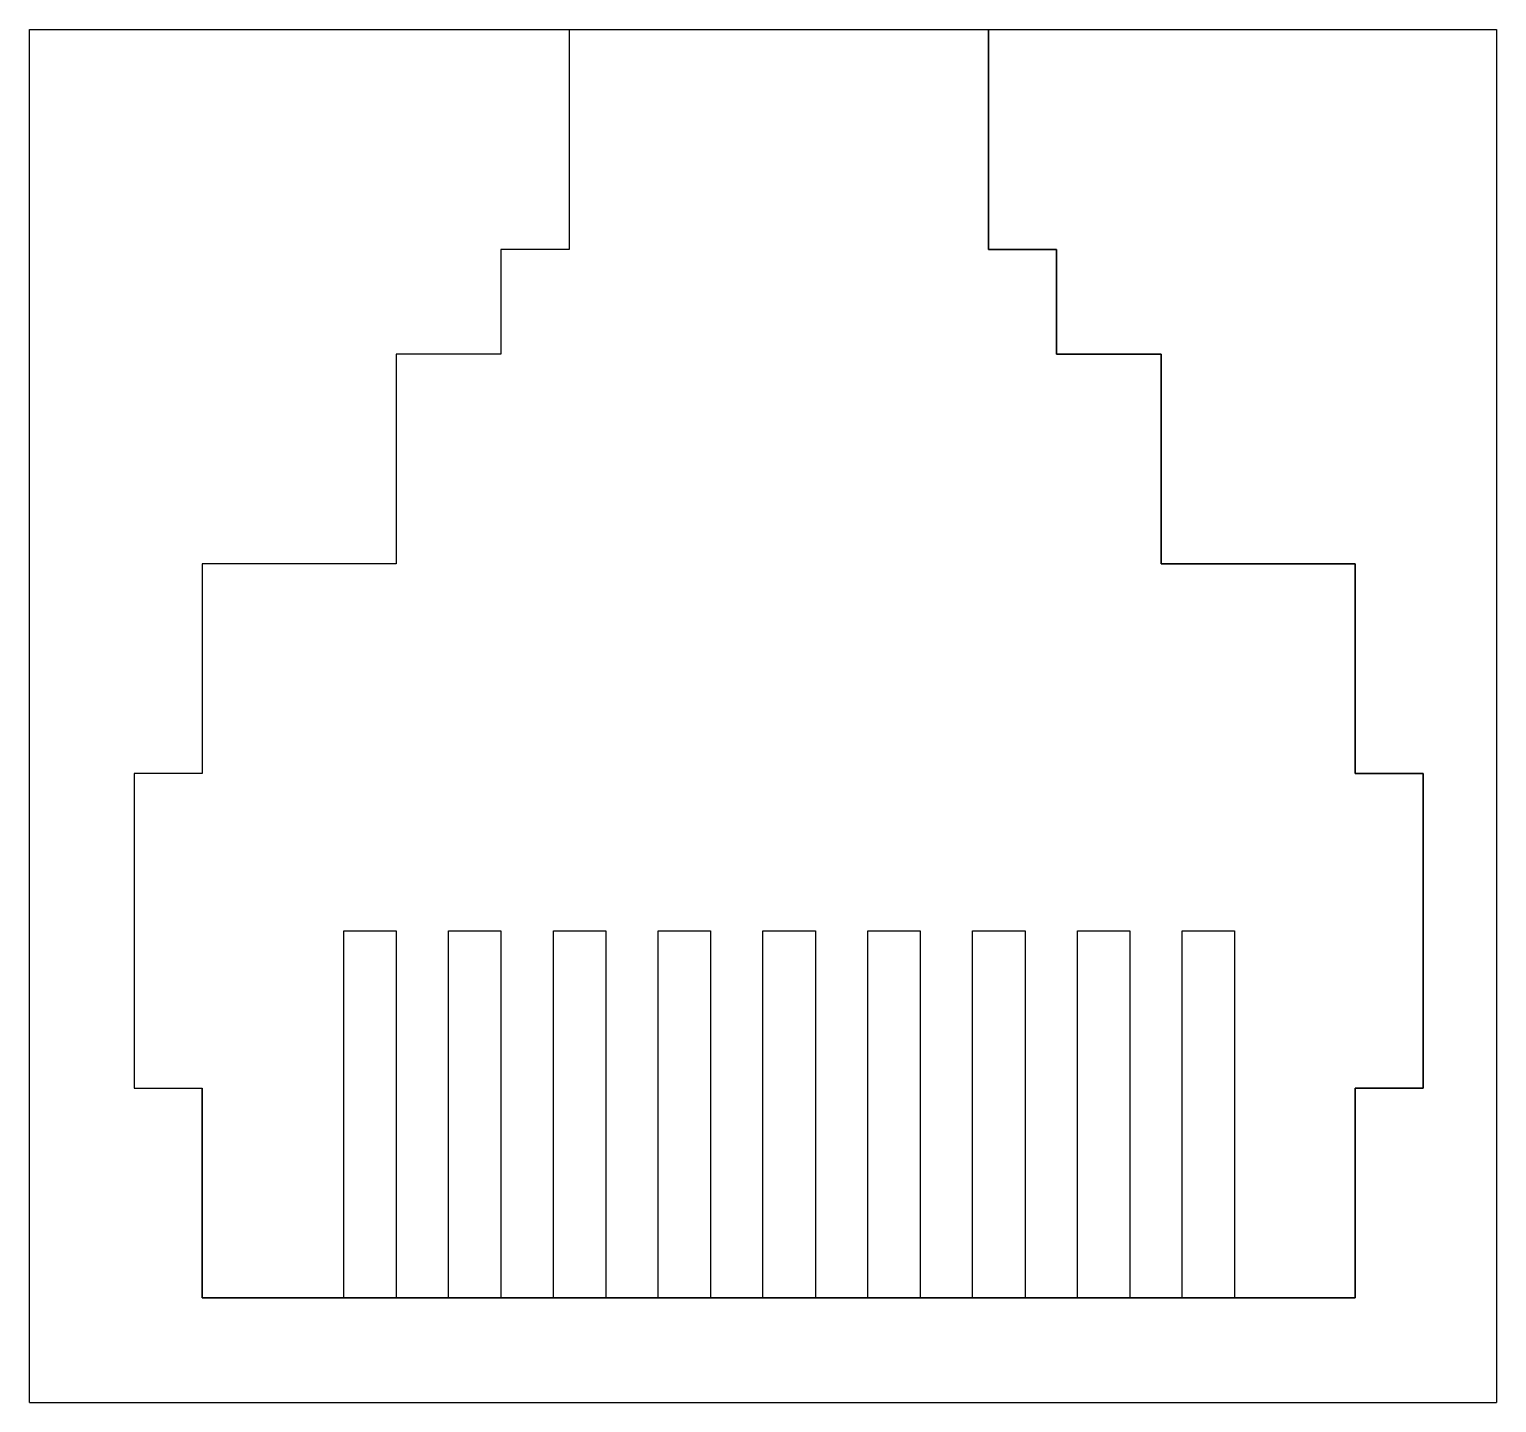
# Model space of a CAD drawing. Header units: millimetres. Extents: x 1 to 15, y 0 to 13.1.
import ezdxf

# ---------------------------------------------------------------- set-up
doc = ezdxf.new("R2010")
doc.units = ezdxf.units.MM
doc.layers.add('Pini', color=2, linetype='Continuous')
doc.layers.add('Port RJ45', color=7, linetype='Continuous')

msp = doc.modelspace()

# ---------------------------------------------------------------- linework, layer by layer
at = {"layer": 'Pini'}
for p, q in [((4, 1), (4, 4.5)), ((4, 4.5), (4.5, 4.5)), ((4.5, 4.5), (4.5, 1)), ((5, 1), (5, 4.5)), ((5, 4.5), (5.5, 4.5)), ((5.5, 4.5), (5.5, 1)), ((6, 1), (6, 4.5)), ((6, 4.5), (6.5, 4.5)), ((6.5, 4.5), (6.5, 1)), ((7, 1), (7, 4.5)), ((7, 4.5), (7.5, 4.5)), ((7.5, 4.5), (7.5, 1)), ((8, 1), (8, 4.5)), ((8, 4.5), (8.5, 4.5)), ((8.5, 4.5), (8.5, 1)), ((9, 1), (9, 4.5)), ((9, 4.5), (9.5, 4.5)), ((9.5, 4.5), (9.5, 1)), ((10, 1), (10, 4.5)), ((10, 4.5), (10.5, 4.5)), ((10.5, 4.5), (10.5, 1)), ((11, 1), (11, 4.5)), ((11, 4.5), (11.5, 4.5)), ((11.5, 4.5), (11.5, 1)), ((12, 1), (12, 4.5)), ((12, 4.5), (12.5, 4.5)), ((12.5, 4.5), (12.5, 1)), ((4.5, 1), (4, 1)), ((5.5, 1), (5, 1)), ((6.5, 1), (6, 1)), ((7.5, 1), (7, 1)), ((8.5, 1), (8, 1)), ((9.5, 1), (9, 1)), ((10.5, 1), (10, 1)), ((11.5, 1), (11, 1)), ((12.5, 1), (12, 1))]:
    msp.add_line(p, q, dxfattribs=at)
at = {"layer": 'Port RJ45'}
for p, q in [((1, 0), (1, 13.1)), ((1, 13.1), (15, 13.1)), ((15, 13.1), (15, 0)), ((1, 0), (15, 0))]:
    msp.add_line(p, q, dxfattribs=at)
msp.add_lwpolyline([(6.15, 13.1), (6.15, 11), (5.5, 11), (5.5, 10), (4.5, 10), (4.5, 8), (2.65, 8), (2.65, 6), (2, 6), (2, 3), (2.65, 3), (2.65, 1), (2.65, 3)], dxfattribs=at)
for points in [[(11.8, 10), (11.8, 8), (11.8, 10), (10.8, 10), (10.8, 11), (10.15, 11), (10.15, 13.1), (10.15, 11), (10.8, 11), (10.8, 10)], [(14.3, 3), (13.65, 3), (13.65, 1), (2.65, 1), (13.65, 1), (13.65, 3), (14.3, 3), (14.3, 6), (13.65, 6), (13.65, 8), (11.8, 8), (13.65, 8), (13.65, 6), (14.3, 6)]]:
    msp.add_lwpolyline(points, close=True, dxfattribs=at)

doc.saveas('drawing.dxf')
